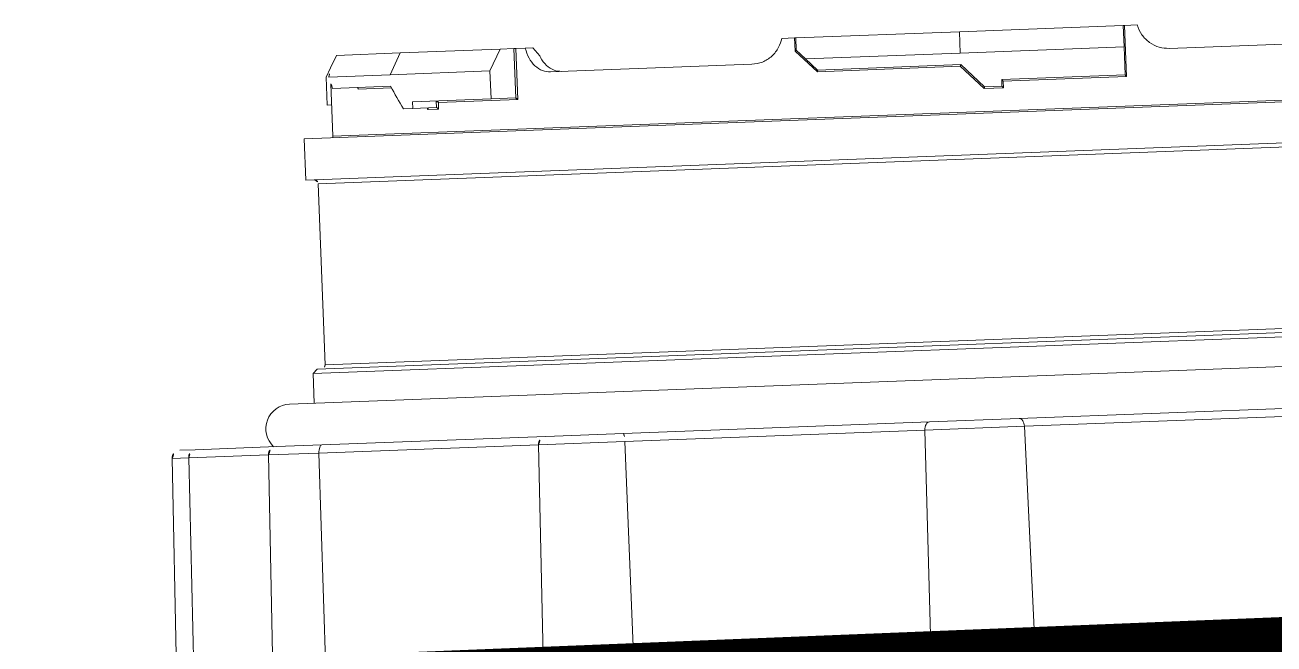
# Model space of a CAD drawing. Header units: metres. Extents: x 1956498 to 1957612, y 2277909 to 2278547.
# Drawn here: x 1956882.0067 to 1956882.1583, y 2278040.006 to 2278040.0812 of the extents above; entities that cross this region are included whole.
import ezdxf
from ezdxf.enums import TextEntityAlignment as Align

# ---------------------------------------------------------------- set-up
doc = ezdxf.new("R2010")
doc.units = ezdxf.units.M
doc.layers.add('UBS-100-Postes', color=8, linetype='Continuous')
doc.layers.add('UBS_400_DETAIL POSTE HTA TOOLKIT UBS', color=7, linetype='Continuous')
doc.styles.get("Standard").update_dxf_attribs({"font": 'verdana.ttf'})

# ---------------------------------------------------------------- blocks, each defined once
blk = doc.blocks.new('PdL')
at = {"color": 7, "transparency": 33554687, "const_width": 0.05}
blk.add_lwpolyline([(0.09904, 2.32454), (5.09826, 2.32264), (5.09643, -0.25999), (0.09722, -0.25808)], close=True, dxfattribs=at)
at = {"color": 7, "transparency": 33554687}
blk.add_attdef('NUMERO', text='', height=1, dxfattribs=at).set_placement((3.83339, 0.9778), align=Align.MIDDLE_LEFT)
blk = doc.blocks.new('HSI 150 D3.58 PROFIL')
at = {"color": 3, "linetype": 'Continuous', "lineweight": 15}
for p, q in [((-1.02, 86.55), (-37.02, 85.92)), ((-37.02, 85.92), (-37.02, 83.89)), ((-38, 83.09), (-38, 84.92)), ((-37.02, 83.89), (-1.02, 84.39)), ((-37.02, 83.89), (-37.02, 74.2)), ((-38, 73.2), (-38, 83.09)), ((-1.02, 74.83), (-37.02, 74.2)), ((-38, 67.68), (-38, 73.2)), ((-37.02, 74.2), (-37.02, 68.07)), ((-43.1, 71.41), (-43.1, -94.59)), ((-70.2, 68.41), (-75.2, 68.41)), ((-75.2, -91.59), (-75.2, 68.41)), ((-70.2, -51.59), (-70.2, 68.41)), ((-46.7, 68.41), (-47.2, 67.91)), ((-43.1, 68.41), (-46.7, 68.41)), ((-46.7, 68.41), (-46.7, -91.59)), ((-37.02, 68.07), (-1.02, 68.31)), ((-47.7, 66.91), (-69.7, 66.91)), ((-69.7, 66.91), (-69.7, -50.84)), ((-47.7, -90.09), (-47.7, 66.91)), ((-47.2, -91.09), (-47.2, 67.91)), ((-38, 40.47), (-38, 67.68)), ((-37.02, 68.07), (-37.02, 41.39)), ((-82.6, 65.46), (-83.7, 64.89)), ((-79.2, 65.46), (-82.6, 65.46)), ((-79.2, 64.91), (-79.2, 65.46)), ((-85.2, 64.12), (-83.7, 64.89)), ((-85.2, 56.39), (-85.2, 64.12)), ((-82.6, 65.15), (-82.6, 57.69)), ((-75.4, 64.91), (-81.78, 64.91)), ((-81.2, 64.73), (-81.2, 57.69)), ((-75.4, -88.09), (-75.4, 64.91)), ((-81, 61.63), (-81, 57.59)), ((-82.6, 57.69), (-85.2, 56.39)), ((-82.6, 57.69), (-82.6, 45.56)), ((-85.2, 44.22), (-85.2, 56.39)), ((-78.4, 56.24), (-78.4, 55.11)), ((-78.4, 55.11), (-79.2, 55.11)), ((-79.2, 55.11), (-79.2, 45.56)), ((-78.4, 52.24), (-78.4, 55.11)), ((-78.2, 53.26), (-78.2, 51.97)), ((-79.2, 52.23), (-78.4, 52.23)), ((-79, 51.97), (-79, 42.32)), ((-78.2, 51.97), (-79, 51.97)), ((-78.4, 52.23), (-78.4, 52.24)), ((-82.6, 45.56), (-85.2, 44.22)), ((-79.2, 45.56), (-82.6, 45.56)), ((-79.2, 42.6), (-79.2, 45.56)), ((-85.2, 42.56), (-85.2, 44.22)), ((-85.2, 42.56), (-79.19, 42.56)), ((-85.2, 42.32), (-85.2, 42.56)), ((-79.19, 42.56), (-79.2, 42.6)), ((-85.2, 41.17), (-85.2, 42.32)), ((-79, 42.32), (-85.2, 42.32)), ((-85.2, 40.27), (-85.2, 41.17)), ((-37.02, 41.39), (-1.02, 41.97)), ((-37.02, 41.39), (-37.02, 30.9)), ((-85.2, 40.27), (-84.2, 39.45)), ((-38, 31.03), (-38, 40.47)), ((-82.2, 38.23), (-82.2, 13.76)), ((-38, -6.15), (-38, 31.03)), ((-37.02, 30.9), (-37.02, -5.54)), ((-37.02, 30.9), (-1.02, 30.83)), ((-85.2, 8.45), (-85.2, 9.99)), ((-85.2, 8.45), (-83.61, 8.45)), ((-85.2, 8.31), (-85.2, 8.45)), ((-85.2, 8.31), (-83.7, 8.31)), ((-85.2, -11.59), (-85.2, 8.31)), ((-83.7, 8.31), (-82.6, 7.21)), ((-83.61, 8.45), (-81, 5.84)), ((-82.6, 7.21), (-82.6, -11.59)), ((-82.6, 7.21), (-81.2, 5.81)), ((-81.2, 5.81), (-81.2, -11.59)), ((-81, 5.84), (-81, -11.51)), ((-37.02, -5.54), (-1.02, -5.16)), ((-37.02, -5.54), (-37.02, -17.65)), ((-38, -17.04), (-38, -6.15)), ((-85.2, -11.59), (-82.6, -11.59)), ((-85.2, -31.49), (-85.2, -11.59)), ((-82.6, -11.59), (-82.6, -31.49)), ((-81.2, -11.59), (-78.4, -14.39)), ((-81, -11.51), (-78.2, -14.31)), ((-78.4, -14.39), (-78.4, -16.49)), ((-78.2, -14.31), (-78.2, -16.68)), ((-78.4, -16.49), (-79.2, -16.49)), ((-79.2, -16.49), (-79.2, -31.49)), ((-79, -16.68), (-79, -31.64)), ((-78.2, -16.68), (-79, -16.68)), ((-38, -54.22), (-38, -17.04)), ((-37.02, -17.65), (-1.02, -18.03)), ((-37.02, -17.65), (-37.02, -54.09)), ((-82.6, -31.49), (-85.2, -31.49)), ((-85.2, -31.64), (-85.2, -31.49)), ((-85.2, -33.18), (-85.2, -31.64)), ((-79, -31.64), (-85.2, -31.64)), ((-79.2, -31.49), (-82.6, -31.49)), ((-82.2, -36.95), (-82.2, -61.42))]:
    blk.add_line(p, q, dxfattribs=at)
at = {"color": 3, "linetype": 'Continuous', "lineweight": 15, "flags": 128}
for points in [[(-38, 67.68), (-37.98, 67.75), (-37.93, 67.83), (-37.84, 67.89), (-37.71, 67.95), (-37.56, 68), (-37.39, 68.04), (-37.21, 68.06), (-37.02, 68.07)], [(-38, -6.15), (-37.98, -6.03), (-37.93, -5.92), (-37.84, -5.81), (-37.71, -5.72), (-37.56, -5.65), (-37.39, -5.59), (-37.21, -5.56), (-37.02, -5.54)], [(-38, -17.04), (-37.98, -17.16), (-37.93, -17.27), (-37.84, -17.38), (-37.71, -17.47), (-37.56, -17.54), (-37.39, -17.6), (-37.21, -17.63), (-37.02, -17.65)]]:
    blk.add_lwpolyline(points, dxfattribs=at)
at = {"color": 3, "linetype": 'Continuous', "lineweight": 15}
for centre, radius, start, end in [((-37, 84.92), 1, 91, 180), ((-37.1, 82.98), 0.912, 85.1193, 172.9523), ((-40.1, 71.41), 3, 45.573, 180), ((-37, 73.2), 1, 91, 180), ((-69.7, 67.41), 0.5, 180, 270), ((-47.7, 67.41), 0.5, 270, 0), ((-75.4, 65.11), 0.2, 270, 0), ((-37.04, 40.43), 0.962, 88.7062, 177.6245), ((-37.26, 32.95), 2.06, 248.8657, 276.6465)]:
    blk.add_arc(centre, radius, start, end, dxfattribs=at)
for centre, major_axis, ratio, start_param, end_param in [((14.89, -50.94), (126.66, -98.9), 0.508568, 2.745852, 2.757452), ((-63.8, -11.59), (69.28, -69.28), 0.57735, 2.313648, 2.331638), ((-63.51, -11.59), (66.51, -66.16), 0.577346, 2.322093, 2.323987), ((-81.2, -11.59), (-69.28, 69.28), 0.57735, 5.200981, 5.235988), ((-80.91, -11.59), (66.51, -66.16), 0.577346, 2.056701, 2.059243)]:
    blk.add_ellipse(centre, major_axis=major_axis, ratio=ratio, start_param=start_param, end_param=end_param, dxfattribs=at)
for points, knots in [([(-81, 61.63), (-81, 61.63), (-81, 61.63), (-81.03, 61.63), (-81.08, 61.64), (-81.14, 61.66), (-81.18, 61.71), (-81.19, 61.75), (-81.19, 61.77)], [0, 0, 0, 0, 0.011546, 0.078163, 0.326153, 0.557141, 0.778385, 1, 1, 1, 1]), ([(-78.2, 53.26), (-78.2, 53.26), (-78.22, 53.25), (-78.26, 53.25), (-78.31, 53.26), (-78.36, 53.29), (-78.39, 53.33), (-78.39, 53.37), (-78.4, 53.38)], [0, 0, 0, 0, 0.010319, 0.195789, 0.410774, 0.611219, 0.805497, 1, 1, 1, 1]), ([(-79, 51.97), (-79, 51.97), (-79.01, 51.97), (-79.05, 52), (-79.11, 52.06), (-79.16, 52.12), (-79.19, 52.18), (-79.19, 52.22), (-79.2, 52.23)], [0, 0, 0, 0, 0.0077, 0.171331, 0.477284, 0.698976, 0.849037, 1, 1, 1, 1]), ([(-78.2, 51.97), (-78.2, 51.97), (-78.21, 51.97), (-78.25, 52), (-78.31, 52.06), (-78.36, 52.12), (-78.39, 52.18), (-78.39, 52.22), (-78.4, 52.23)], [0, 0, 0, 0, 0.0077, 0.171331, 0.477284, 0.698976, 0.849037, 1, 1, 1, 1]), ([(-79, 42.32), (-79, 42.32), (-79.01, 42.33), (-79.06, 42.36), (-79.12, 42.43), (-79.17, 42.5), (-79.18, 42.54), (-79.19, 42.56)], [0, 0, 0, 0, 0.008646, 0.221292, 0.557441, 0.801601, 1, 1, 1, 1]), ([(-85.2, 41.17), (-84.78, 41.05), (-83.93, 40.83), (-82.96, 40.11), (-82.32, 39.23), (-82.24, 38.56), (-82.2, 38.23)], [0, 0, 0, 0, 0.251499, 0.502807, 0.75884, 1, 1, 1, 1]), ([(-84.2, 39.45), (-84.12, 39.42), (-83.67, 39.22), (-82.96, 38.7), (-82.32, 37.82), (-82.24, 37.16), (-82.2, 36.83)], [0, 0, 0, 0, 0.060094, 0.375085, 0.696462, 1, 1, 1, 1]), ([(-82.2, 13.76), (-82.24, 13.32), (-82.33, 12.44), (-83.05, 11.26), (-84.03, 10.39), (-84.83, 10.12), (-85.2, 9.99)], [0, 0, 0, 0, 0.261818, 0.523649, 0.784526, 1, 1, 1, 1]), ([(-83.61, 8.45), (-83.61, 8.45), (-83.62, 8.43), (-83.64, 8.39), (-83.67, 8.34), (-83.69, 8.31), (-83.69, 8.31), (-83.7, 8.31)], [0, 0, 0, 0, 0.012189, 0.262735, 0.51713, 0.758311, 1, 1, 1, 1]), ([(-81, 5.84), (-81, 5.84), (-81, 5.84), (-81.03, 5.83), (-81.08, 5.81), (-81.14, 5.8), (-81.18, 5.79), (-81.19, 5.8), (-81.19, 5.8)], [0, 0, 0, 0, 0.011546, 0.078163, 0.326153, 0.557141, 0.778385, 1, 1, 1, 1]), ([(-81, -11.51), (-81, -11.51), (-81.02, -11.52), (-81.06, -11.54), (-81.11, -11.56), (-81.16, -11.58), (-81.19, -11.59), (-81.19, -11.59), (-81.2, -11.59)], [0, 0, 0, 0, 0.0103207, 0.1954238, 0.4105274, 0.6110668, 0.8054208, 1, 1, 1, 1]), ([(-78.2, -14.31), (-78.2, -14.31), (-78.22, -14.31), (-78.26, -14.33), (-78.31, -14.36), (-78.36, -14.38), (-78.39, -14.39), (-78.39, -14.39), (-78.4, -14.39)], [0, 0, 0, 0, 0.010319, 0.195789, 0.410774, 0.611219, 0.805497, 1, 1, 1, 1]), ([(-79, -16.68), (-79, -16.68), (-79.01, -16.67), (-79.05, -16.63), (-79.11, -16.57), (-79.16, -16.52), (-79.19, -16.5), (-79.19, -16.5), (-79.2, -16.49)], [0, 0, 0, 0, 0.0077, 0.171331, 0.477284, 0.698976, 0.849037, 1, 1, 1, 1]), ([(-78.2, -16.68), (-78.2, -16.68), (-78.21, -16.67), (-78.25, -16.63), (-78.31, -16.57), (-78.36, -16.52), (-78.39, -16.5), (-78.39, -16.5), (-78.4, -16.49)], [0, 0, 0, 0, 0.0077, 0.171331, 0.477284, 0.698976, 0.849037, 1, 1, 1, 1]), ([(-79, -31.64), (-79, -31.64), (-79.01, -31.63), (-79.06, -31.59), (-79.12, -31.54), (-79.17, -31.5), (-79.18, -31.5), (-79.19, -31.49)], [0, 0, 0, 0, 0.008646, 0.221292, 0.557441, 0.801601, 1, 1, 1, 1]), ([(-85.2, -33.18), (-84.78, -33.33), (-83.93, -33.64), (-82.96, -34.57), (-82.32, -35.71), (-82.24, -36.55), (-82.2, -36.95)], [0, 0, 0, 0, 0.251499, 0.502807, 0.75884, 1, 1, 1, 1])]:
    blk.add_open_spline(points, degree=3, knots=knots, dxfattribs=at)
blk = doc.blocks.new('UBS_PDL C1752')
at = {"xscale": -0.001, "yscale": 0.001, "zscale": 0.001, "rotation": 270}
blk.add_blockref('HSI 150 D3.58 PROFIL', (-1.95898, -1.30888), dxfattribs=at)

msp = doc.modelspace()

# ---------------------------------------------------------------- block references
at = {"layer": 'UBS-100-Postes', "transparency": 33554687, "rotation": 2.328970658530212}
msp.add_blockref('PdL', (1956877.65938, 2278037.47653), dxfattribs=at)
at = {"layer": 'UBS_400_DETAIL POSTE HTA TOOLKIT UBS', "transparency": 33554687, "rotation": 182.1729597041509}
msp.add_blockref('UBS_PDL C1752', (1956880.20383, 2278038.6126), dxfattribs=at)

doc.saveas('drawing.dxf')
